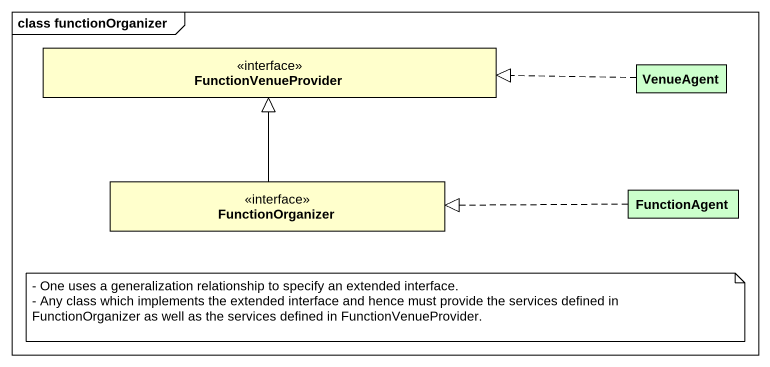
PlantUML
@startuml
mainframe class functionOrganizer
hide circle
hide empty members
interface FunctionVenueProvider #FFFFCC
class VenueAgent #CCFFCC
interface FunctionOrganizer #FFFFCC
class FunctionAgent #CCFFCC
VenueAgent .left.|> FunctionVenueProvider
FunctionOrganizer -up-|> FunctionVenueProvider
FunctionAgent .left.|> FunctionOrganizer
note as N1
  - One uses a generalization relationship to specify an extended interface.
  - Any class which implements the extended interface and hence must provide the services defined in FunctionOrganizer as well as the services defined in FunctionVenueProvider.
end note
@enduml
